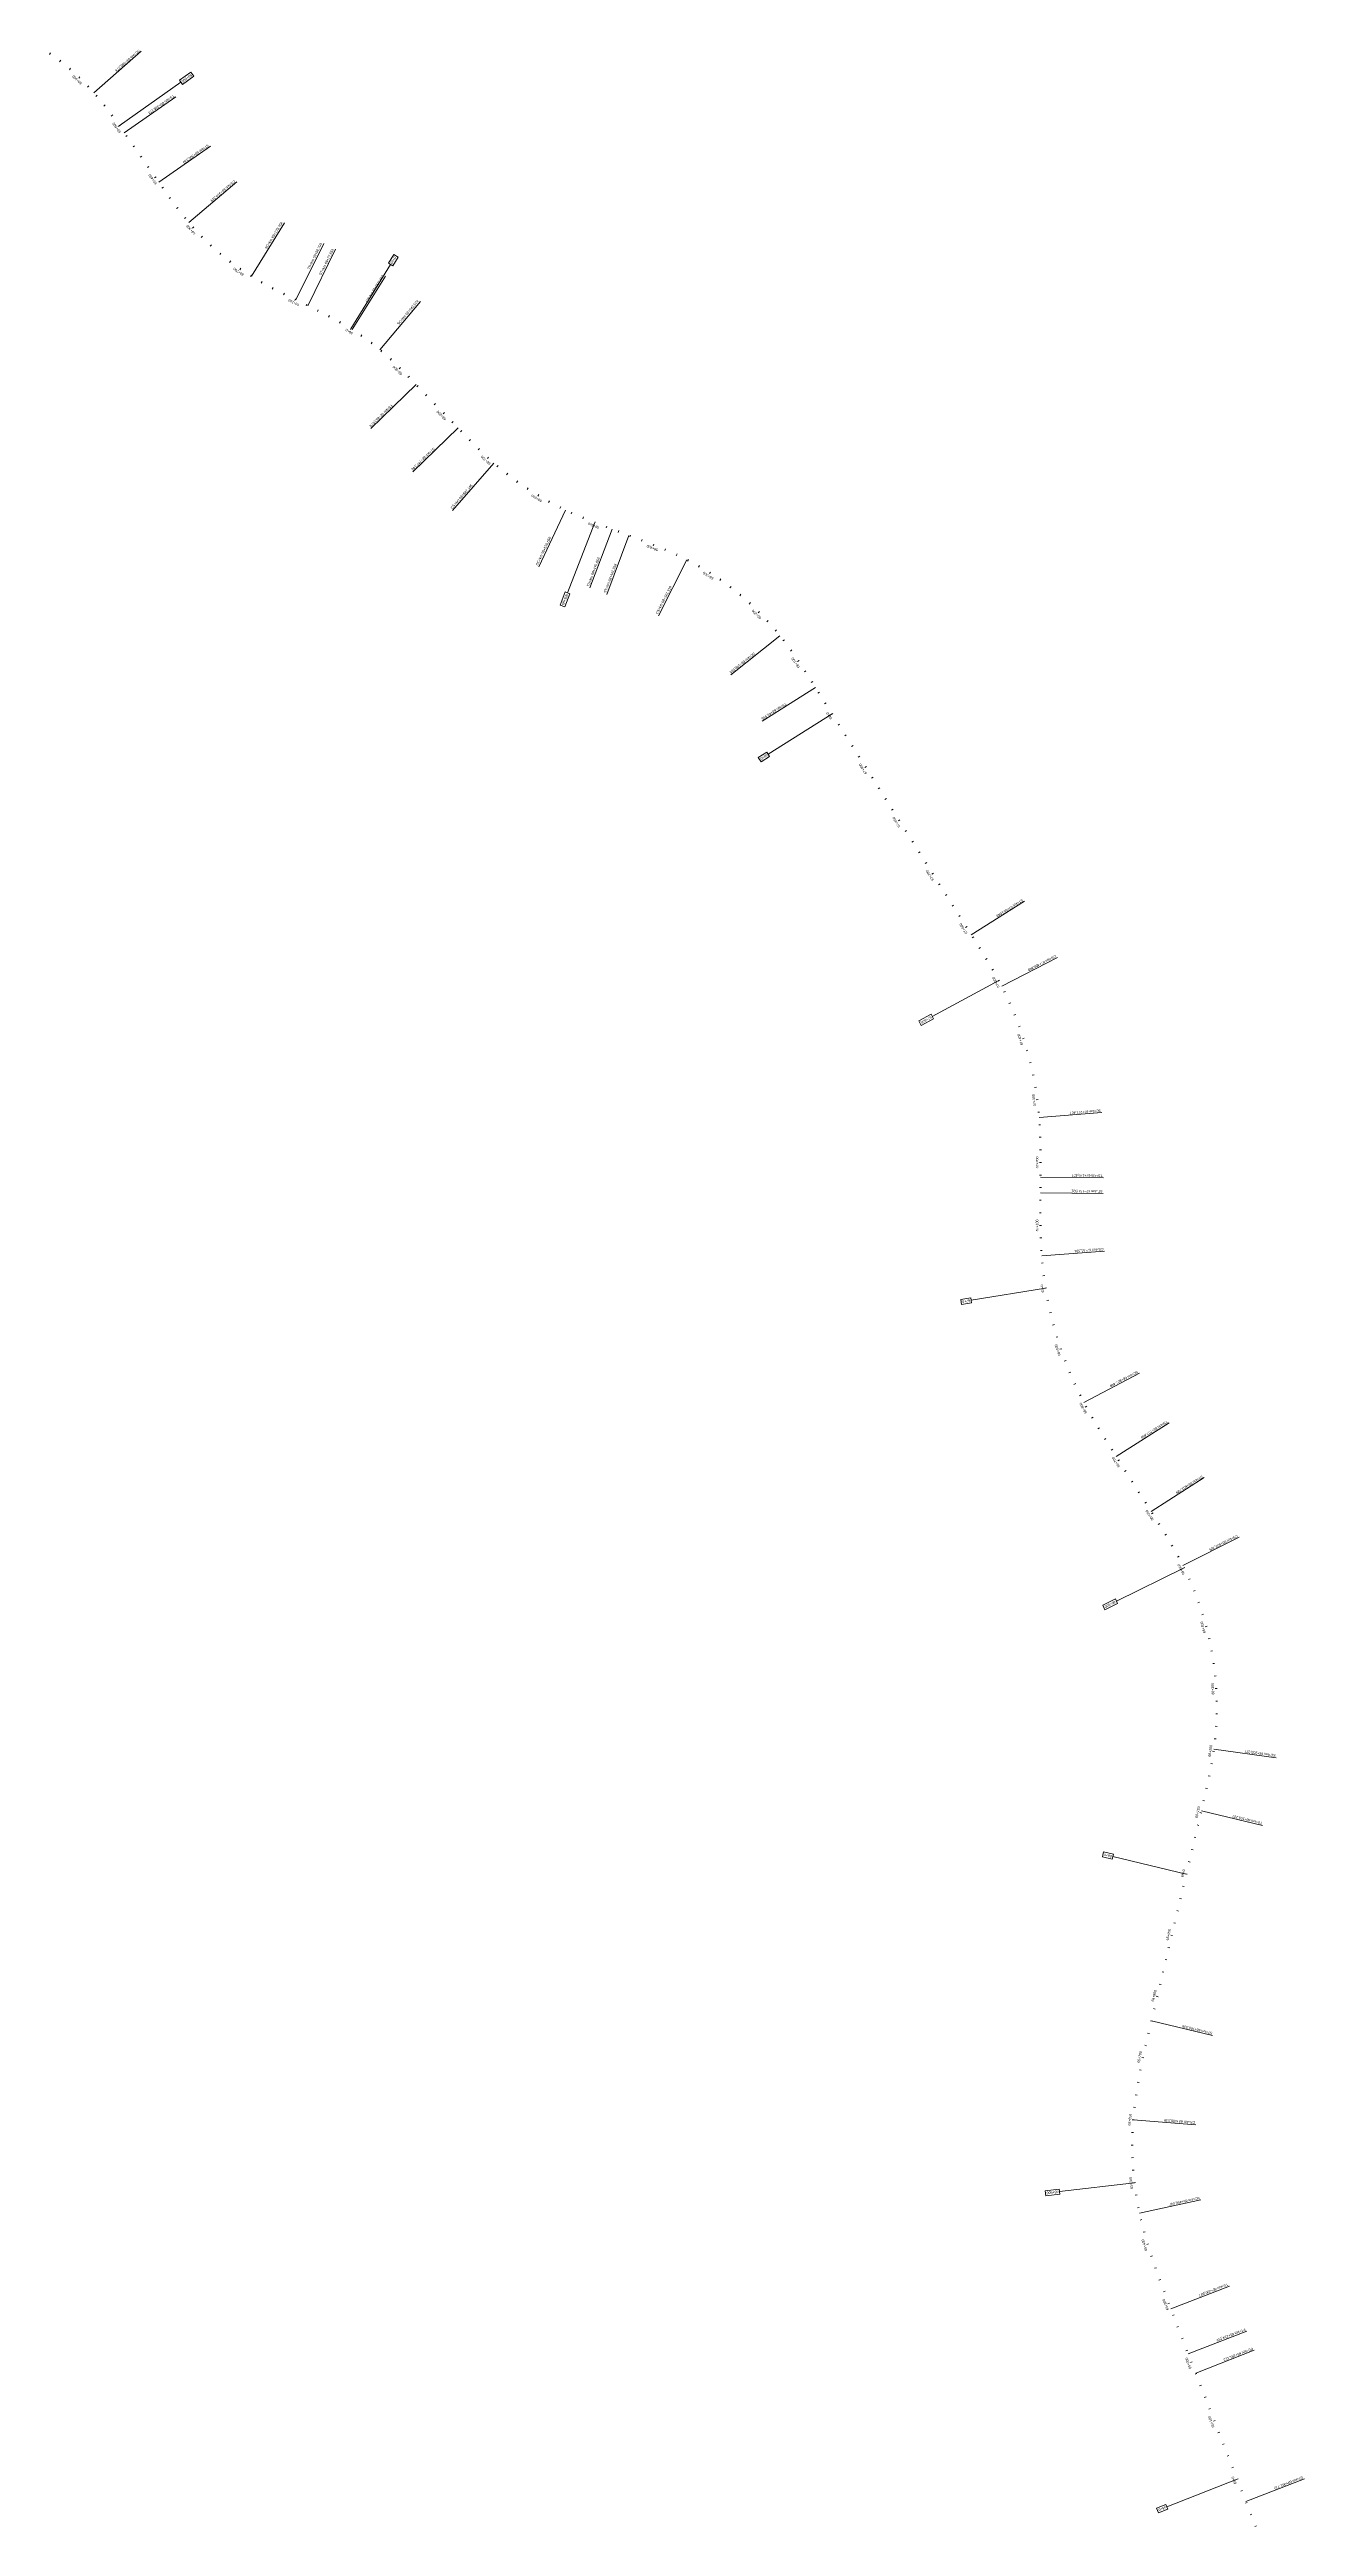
# Model space of a CAD drawing. Header units: metres. Extents: x 286368 to 330619, y 7396693 to 7466163.
# Drawn here: x 303302 to 305298, y 7436765 to 7440702 of the extents above; entities that cross this region are included whole.
import ezdxf

# ---------------------------------------------------------------- set-up
doc = ezdxf.new("R2010")
doc.units = ezdxf.units.M
doc.header["$MEASUREMENT"] = 0
for name, color, linetype, lineweight in [('U-HZ-ESTACAS', 3, 'Continuous', 30), ('U-HZ-KM', 1, 'Continuous', 20), ('U-HZ-NOTAVEIS', 2, 'Continuous', 30)]:
    doc.layers.add(name, color=color, linetype=linetype, lineweight=lineweight)
doc.layers.add('U-HZ-TRAÇO', color=3, linetype='TIC_LINE')
doc.styles.add('ARIAL', font='arial.ttf')
doc.styles.get("Standard").update_dxf_attribs({"font": 'arial.ttf'})
doc.linetypes.add('TIC_LINE', pattern='A,3.5,-0.25,["TIC",Standard,S=0.175,R=0,X=-0.05,Y=-0.1],-0.5', length=4.25)

# ---------------------------------------------------------------- blocks, each defined once
blk = doc.blocks.new('AeccTick (TIC)')
at = {"layer": 'U-HZ-TRAÇO', "lineweight": -2}
blk.add_line((0, 0.75), (0, -0.75), dxfattribs=at)

msp = doc.modelspace()

# ---------------------------------------------------------------- linework, layer by layer
at = {"layer": 'U-HZ-KM', "linetype": 'Continuous', "lineweight": 0}
for p, q in [((303413.2, 7440580.8), (303511.3, 7440649.9)), ((303527.2, 7440666.1), (303509, 7440653.2)), ((303509, 7440653.2), (303513.6, 7440646.6)), ((303513.6, 7440646.6), (303531.9, 7440659.5)), ((303531.9, 7440659.5), (303527.2, 7440666.1)), ((303781.5, 7440258.2), (303844.6, 7440360.3)), ((303849.6, 7440376.2), (303841.1, 7440362.5)), ((303841.1, 7440362.5), (303848, 7440358.2)), ((303848, 7440358.2), (303856.5, 7440371.9)), ((303856.5, 7440371.9), (303849.6, 7440376.2)), ((304169.5, 7439950.2), (304126, 7439838.4)), ((304122.2, 7439839.9), (304114.1, 7439819.1)), ((304114.1, 7439819.1), (304121.7, 7439816.1)), ((304121.7, 7439816.1), (304129.8, 7439836.9)), ((304129.8, 7439836.9), (304122.2, 7439839.9)), ((304546.8, 7439646), (304445.3, 7439582)), ((304443.1, 7439585.4), (304429.5, 7439576.8)), ((304429.5, 7439576.8), (304433.8, 7439569.9)), ((304433.8, 7439569.9), (304447.4, 7439578.5)), ((304447.4, 7439578.5), (304443.1, 7439585.4)), ((304811.8, 7439222.1), (304706.2, 7439165.2)), ((304704.3, 7439168.7), (304684.6, 7439158.1)), ((304684.6, 7439158.1), (304688.4, 7439151)), ((304688.4, 7439151), (304708.1, 7439161.6)), ((304708.1, 7439161.6), (304704.3, 7439168.7)), ((304767.3, 7438718.1), (304751.4, 7438715.5)), ((304751.4, 7438715.5), (304752.7, 7438707.5)), ((304752.7, 7438707.5), (304768.6, 7438710.1)), ((304768.6, 7438710.1), (304767.3, 7438718.1)), ((304886.4, 7438733.5), (304767.9, 7438714.1)), ((305106.6, 7438288.9), (304999.1, 7438235.7)), ((304997.3, 7438239.3), (304977.3, 7438229.4)), ((304977.3, 7438229.4), (304980.8, 7438222.2)), ((304980.8, 7438222.2), (305000.9, 7438232.1)), ((305000.9, 7438232.1), (304997.3, 7438239.3)), ((304978.7, 7437837.4), (304976.8, 7437829.5)), ((304994.4, 7437833.7), (304978.7, 7437837.4)), ((304992.5, 7437825.8), (304994.4, 7437833.7)), ((304976.8, 7437829.5), (304992.5, 7437825.8)), ((305110.2, 7437802), (304993.4, 7437829.8)), ((304908, 7437301.4), (304885.9, 7437298.8)), ((304885.9, 7437298.8), (304886.8, 7437290.8)), ((304886.8, 7437290.8), (304909, 7437293.4)), ((304909, 7437293.4), (304908, 7437301.4)), ((305027.7, 7437311.5), (304908.5, 7437297.4)), ((305191.1, 7436840.1), (305079.3, 7436796.4)), ((305077.8, 7436800.2), (305062.8, 7436794.3)), ((305062.8, 7436794.3), (305065.8, 7436786.8)), ((305065.8, 7436786.8), (305080.8, 7436792.6)), ((305080.8, 7436792.6), (305077.8, 7436800.2))]:
    msp.add_line(p, q, dxfattribs=at)
at = {"layer": 'U-HZ-NOTAVEIS', "color": 1, "linetype": 'Continuous', "lineweight": 0}
for p, q in [((303372.9, 7440633.4), (303448.2, 7440699.2)), ((303421.1, 7440569.6), (303503, 7440626.9)), ((303476.1, 7440491), (303558, 7440548.3)), ((303524, 7440426.9), (303600.1, 7440491.7)), ((303623.5, 7440341.6), (303676, 7440426.7)), ((303694.1, 7440304), (303738.3, 7440393.8)), ((303713, 7440294.7), (303757.1, 7440384.5)), ((303783.5, 7440257), (303836.6, 7440341.8)), ((303827.6, 7440224.9), (303892, 7440301.5)), ((303885.2, 7440169.4), (303813.3, 7440099.8)), ((303951.9, 7440100.5), (303880.1, 7440030.9)), ((304009.1, 7440044.6), (303943.2, 7439969.4)), ((304122.9, 7439970), (304080.2, 7439879.6)), ((304196.9, 7439939.8), (304161.7, 7439846.2)), ((304223.8, 7439929.7), (304188.6, 7439836.1)), ((304316, 7439891), (304270.7, 7439801.9)), ((304463.9, 7439770.4), (304385.7, 7439708.1)), ((304520.3, 7439687.9), (304435.7, 7439634.6)), ((304768.2, 7439294.8), (304852.8, 7439348.2)), ((304816.6, 7439213.1), (304905.4, 7439259)), ((304876.2, 7439004.4), (304975.8, 7439012.4)), ((304878.3, 7438909.5), (304978.3, 7438908.8)), ((304878.1, 7438884.6), (304978.1, 7438884)), ((304880.2, 7438784.7), (304979.9, 7438792.3)), ((304947.2, 7438551.7), (305035.8, 7438598.2)), ((304998.5, 7438465.9), (305082.9, 7438519.5)), ((305054.1, 7438378.4), (305138.5, 7438432.1)), ((305104.9, 7438292.3), (305194.2, 7438337.3)), ((305154, 7438000.3), (305253.1, 7437987)), ((305134.1, 7437902.4), (305231.4, 7437879.2)), ((305054.6, 7437568.5), (305151.9, 7437545.4)), ((305025.7, 7437411.3), (305125.4, 7437403.5)), ((305035.7, 7437263.1), (305133.5, 7437284.3)), ((305085.5, 7437111.2), (305178.8, 7437147.2)), ((305113.1, 7437039.6), (305206.4, 7437075.6)), ((305125.1, 7437008.8), (305218.2, 7437045.2)), ((305205, 7436804.5), (305298.1, 7436840.9))]:
    msp.add_line(p, q, dxfattribs=at)

# ---------------------------------------------------------------- block references
at = {"layer": 'U-HZ-TRAÇO', "linetype": 'TIC_LINE', "lineweight": 20}
for p, xscale, yscale, zscale, rotation in [((303303, 7440695.4), 2, 2, 2, 145.6532513055859), ((303319.2, 7440683.7), 2, 2, 2, 142.5561821427447), ((303334.8, 7440671.1), 2, 2, 2, 139.4591129798628), ((303363.7, 7440643.5), 2, 2, 2, 133.2649746540945), ((303377, 7440628.6), 2, 2, 2, 130.2206977516496), ((303389.6, 7440613.1), 2, 2, 2, 127.773537982895), ((303401.6, 7440597.1), 2, 2, 2, 126.0840415120818), ((303424.7, 7440564.4), 2, 2, 2, 124.9833460316559), ((303436.2, 7440548), 2, 2, 2, 124.9833460316559), ((303447.6, 7440531.6), 2, 2, 2, 124.9833460316559), ((303459.1, 7440515.3), 2, 2, 2, 124.9833460316559), ((303482, 7440482.5), 2, 2, 2, 125.074492532349), ((303493.6, 7440466.2), 2, 2, 2, 125.7680804616975), ((303505.5, 7440450.1), 1.999999999999999, 1.999999999999999, 1.999999999999999, 127.1422817143336), ((303517.8, 7440434.3), 2, 2, 2, 129.1896400739566), ((303544.5, 7440404.5), 2, 2, 2, 134.5527793294695), ((303558.8, 7440390.6), 2, 2, 2, 137.2811497825513), ((303573.9, 7440377.4), 2, 2, 2, 140.0095202355382), ((303589.5, 7440364.9), 2, 2, 2, 142.7378906884901), ((303622.4, 7440342.3), 2, 2, 2, 148.1946315945187), ((303639.6, 7440332.1), 2, 2, 2, 150.6039012193274), ((303657.2, 7440322.6), 2, 2, 2, 152.3485199281733), ((303675, 7440313.5), 2, 2, 2, 153.4153814042241), ((303710.9, 7440295.8), 2, 2, 2, 153.8020634883234), ((303728.8, 7440286.9), 2, 2, 2, 153.5157320335809), ((303746.7, 7440277.9), 2, 2, 2, 152.5002218383183), ((303764.3, 7440268.4), 2, 2, 2, 150.7540452909419), ((303798.3, 7440247.3), 2, 2, 2, 145.3638598912035), ((303814.4, 7440235.5), 2, 2, 2, 142.4256147879317), ((303829.9, 7440222.9), 2, 2, 2, 139.5028449920339), ((303844.9, 7440209.6), 2, 2, 2, 137.0663566594617), ((303873.4, 7440181.6), 2, 2, 2, 134.3582105086826), ((303887.3, 7440167.2), 2, 2, 2, 134.0951709301052), ((303901.2, 7440152.8), 2, 2, 2, 134.0951709301052), ((303915.1, 7440138.5), 2, 2, 2, 134.0951709301052), ((303943, 7440109.8), 2, 2, 2, 134.0951709301052), ((303956.9, 7440095.4), 2, 2, 2, 134.1324941711264), ((303970.9, 7440081.1), 2, 2, 2, 134.6337012056632), ((303985, 7440067), 2, 2, 2, 135.7189139480869), ((304014.5, 7440039.9), 2, 2, 2, 139.5914930674871), ((304030, 7440027.3), 2, 2, 2, 141.930096312936), ((304046, 7440015.3), 1.999999999999999, 1.999999999999999, 1.999999999999999, 144.2686995583015), ((304062.5, 7440003.9), 2, 2, 2, 146.607302803734), ((304096.7, 7439983.3), 2, 2, 2, 151.2845092946034), ((304114.5, 7439974.1), 2, 2, 2, 153.623112540037), ((304132.5, 7439965.5), 2, 2, 2, 155.8692439547881), ((304150.9, 7439957.7), 2, 2, 2, 157.5979114423362), ((304188.2, 7439943.1), 2, 2, 2, 159.3125986946635), ((304206.9, 7439936), 1.999999999999999, 1.999999999999999, 1.999999999999999, 159.3764067672763), ((304225.6, 7439929), 2, 2, 2, 159.3740625886873), ((304244.3, 7439921.9), 2, 2, 2, 159.0705545971007), ((304281.5, 7439907.1), 2, 2, 2, 156.9379951952186), ((304299.7, 7439898.9), 2, 2, 2, 155.1168343133491), ((304317.7, 7439890.2), 2, 2, 2, 152.8072886131249), ((304335.3, 7439880.6), 2, 2, 2, 150.2608095236615), ((304369.1, 7439859.3), 2, 2, 2, 145.1678513447243), ((304385.2, 7439847.5), 2, 2, 2, 142.6213722552409), ((304400.9, 7439835), 2, 2, 2, 140.074893165773), ((304415.9, 7439821.8), 2, 2, 2, 137.5284140763491), ((304444.2, 7439793.6), 2, 2, 2, 132.4354558973625), ((304457.3, 7439778.5), 1.999999999999999, 1.999999999999999, 1.999999999999999, 129.8889768079102), ((304469.8, 7439762.9), 2, 2, 2, 127.419819591804), ((304481.7, 7439746.8), 2, 2, 2, 125.3899393511001), ((304504, 7439713.6), 2, 2, 2, 122.8279099587361), ((304514.8, 7439696.7), 2, 2, 2, 122.3083438544255), ((304525.4, 7439679.8), 2, 2, 2, 122.2394260365186), ((304536.1, 7439662.9), 2, 2, 2, 122.2394260365186), ((304557.5, 7439629.1), 2, 2, 2, 122.2394260365186), ((304568.1, 7439612.1), 2, 2, 2, 122.2394260365186), ((304578.8, 7439595.2), 2, 2, 2, 122.2394260365186), ((304589.5, 7439578.3), 2, 2, 2, 122.2394260365186), ((304610.8, 7439544.5), 2, 2, 2, 122.2394260365186), ((304621.5, 7439527.6), 2, 2, 2, 122.2394260365186), ((304632.1, 7439510.6), 2, 2, 2, 122.2394260365186), ((304642.8, 7439493.7), 2, 2, 2, 122.2394260365186), ((304664.1, 7439459.9), 2, 2, 2, 122.2394260365186), ((304674.8, 7439443), 2, 2, 2, 122.2394260365186), ((304685.5, 7439426.1), 2, 2, 2, 122.2394260365186), ((304696.2, 7439409.1), 2, 2, 2, 122.2394260365186), ((304717.5, 7439375.3), 2, 2, 2, 122.2394260365186), ((304728.2, 7439358.4), 2, 2, 2, 122.2394260365186), ((304738.8, 7439341.5), 2, 2, 2, 122.2394260365186), ((304749.5, 7439324.6), 2, 2, 2, 122.2394260365186), ((304770.8, 7439290.7), 2, 2, 2, 122.226536229482), ((304781.5, 7439273.8), 2, 2, 2, 121.9008910604243), ((304791.9, 7439256.7), 2, 2, 2, 121.1368231316479), ((304802.1, 7439239.5), 2, 2, 2, 119.9356861261407), ((304821, 7439204.3), 1.999999999999999, 1.999999999999999, 1.999999999999999, 116.2847177195177), ((304829.5, 7439186.2), 2, 2, 2, 114.201234828175), ((304837.4, 7439167.8), 2, 2, 2, 112.1177519367501), ((304844.6, 7439149.2), 2, 2, 2, 110.0342690453779), ((304856.9, 7439111.1), 2, 2, 2, 105.8673032625973), ((304862, 7439091.8), 2, 2, 2, 103.7838203711759), ((304866.5, 7439072.3), 1.999999999999999, 1.999999999999999, 1.999999999999999, 101.7003374797828), ((304870.2, 7439052.6), 2, 2, 2, 99.61685458840486), ((304875.4, 7439013), 2, 2, 2, 95.44988880562764), ((304876.9, 7438993), 2, 2, 2, 93.44819397100814), ((304877.9, 7438973.1), 1.999999999999999, 1.999999999999999, 1.999999999999999, 91.84153025561783), ((304878.3, 7438953.1), 2, 2, 2, 90.66775186916848), ((304878.3, 7438913.1), 1.999999999999999, 1.999999999999999, 1.999999999999999, 89.63309348747077), ((304878, 7438873.1), 2, 2, 2, 89.69016541247133), ((304878.2, 7438893.1), 1.999999999999999, 1.999999999999999, 1.999999999999999, 89.62601648021749), ((304878, 7438853.1), 2, 2, 2, 90.10250726756529), ((304878.7, 7438813.1), 2, 2, 2, 92.07078273400215), ((304879.6, 7438793.1), 2, 2, 2, 93.62104542097973), ((304881.2, 7438773.2), 2, 2, 2, 95.48997096802967), ((304883.5, 7438753.3), 2, 2, 2, 97.39983028511806), ((304889.9, 7438713.8), 2, 2, 2, 101.2195489193612), ((304894.1, 7438694.3), 2, 2, 2, 103.1294082364544), ((304899, 7438674.9), 2, 2, 2, 105.0392675535315), ((304904.5, 7438655.6), 2, 2, 2, 106.9491268706465), ((304917.5, 7438617.8), 2, 2, 2, 110.7688455049055), ((304924.9, 7438599.2), 2, 2, 2, 112.6787048220098), ((304932.9, 7438580.9), 2, 2, 2, 114.5885641391372), ((304941.5, 7438562.9), 2, 2, 2, 116.4984234562072), ((304960.5, 7438527.6), 2, 2, 2, 119.9434253232629), ((304970.6, 7438510.4), 2, 2, 2, 121.1358705725037), ((304981.1, 7438493.4), 2, 2, 2, 121.9481945056778), ((304991.8, 7438476.5), 2, 2, 2, 122.3788768411332), ((305013.2, 7438442.7), 2, 2, 2, 122.4540975197418), ((305024, 7438425.8), 2, 2, 2, 122.4540975197418), ((305034.7, 7438409), 2, 2, 2, 122.4540975197418), ((305045.4, 7438392.1), 2, 2, 2, 122.4540975197418), ((305066.9, 7438358.3), 2, 2, 2, 122.1298511758776), ((305077.4, 7438341.3), 1.999999999999999, 1.999999999999999, 1.999999999999999, 121.355669451582), ((305087.6, 7438324.1), 2, 2, 2, 120.1247516368567), ((305097.4, 7438306.7), 2, 2, 2, 118.442094307558), ((305115.1, 7438270.8), 2, 2, 2, 114.0287307458976), ((305122.9, 7438252.4), 2, 2, 2, 111.7368995653865), ((305129.9, 7438233.7), 2, 2, 2, 109.4450683848216), ((305136.2, 7438214.7), 2, 2, 2, 107.1532372042737), ((305146.5, 7438176), 2, 2, 2, 102.5695748432357), ((305150.4, 7438156.4), 2, 2, 2, 100.2777436627696), ((305153.6, 7438136.7), 2, 2, 2, 97.98591248221406), ((305156, 7438116.8), 2, 2, 2, 95.69408130169447), ((305158.4, 7438076.9), 1.999999999999999, 1.999999999999999, 1.999999999999999, 91.11041894070199), ((305157.5, 7438036.9), 2, 2, 2, 86.52675657963874), ((305158.4, 7438056.9), 2, 2, 2, 88.81858776016793), ((305155.9, 7438017), 1.999999999999999, 1.999999999999999, 1.999999999999999, 84.23492539914447), ((305146.6, 7437957.8), 2, 2, 2, 78.45928463494688), ((305150.4, 7437977.4), 2, 2, 2, 79.98439239885484), ((305137.9, 7437918.7), 2, 2, 2, 76.77476318311439), ((305142.4, 7437938.2), 2, 2, 2, 77.38827665586729), ((305128.7, 7437879.8), 2, 2, 2, 76.61357466469184), ((305119.4, 7437840.9), 2, 2, 2, 76.61357466469184), ((305124.1, 7437860.3), 2, 2, 2, 76.61357466469184), ((305114.8, 7437821.4), 2, 2, 2, 76.61357466469184), ((305100.9, 7437763.1), 2, 2, 2, 76.61357466469184), ((305105.5, 7437782.5), 2, 2, 2, 76.61357466469184), ((305091.6, 7437724.1), 2, 2, 2, 76.61357466469184), ((305096.3, 7437743.6), 2, 2, 2, 76.61357466469184), ((305082.4, 7437685.2), 2, 2, 2, 76.61357466469184), ((305073.1, 7437646.3), 2, 2, 2, 76.61357466469184), ((305077.8, 7437665.8), 2, 2, 2, 76.61357466469184), ((305068.5, 7437626.9), 2, 2, 2, 76.61357466469184), ((305054.6, 7437568.5), 1.999999999999999, 1.999999999999999, 1.999999999999999, 76.61357519443737), ((305059.2, 7437587.9), 2, 2, 2, 76.61357466469184), ((305045.5, 7437529.5), 2, 2, 2, 77.17636055102015), ((305050, 7437549), 2, 2, 2, 76.75455106573145), ((305037.1, 7437490.4), 1.999999999999999, 1.999999999999999, 1.999999999999999, 78.86080508021769), ((305030.3, 7437451), 2, 2, 2, 81.6514893583483), ((305033.5, 7437470.8), 1.999999999999999, 1.999999999999999, 1.999999999999999, 80.120053575887), ((305027.7, 7437431.2), 2, 2, 2, 83.44624165894415), ((305024.2, 7437371.3), 2, 2, 2, 89.98419496570635), ((305024.6, 7437391.3), 2, 2, 2, 87.73730165151413), ((305024.5, 7437351.3), 2, 2, 2, 92.23108827996828), ((305025.7, 7437331.4), 2, 2, 2, 94.47798159418464), ((305030.4, 7437291.7), 2, 2, 2, 98.97176822267134), ((305033.9, 7437272), 2, 2, 2, 101.2186615368858), ((305038.2, 7437252.4), 2, 2, 2, 103.3840616055936), ((305043.1, 7437233.1), 2, 2, 2, 105.2932518274399), ((305054.8, 7437194.8), 2, 2, 2, 108.327490682457), ((305061.2, 7437175.9), 2, 2, 2, 109.4349019971665), ((305068, 7437157.1), 2, 2, 2, 110.2635245212462), ((305075.1, 7437138.3), 2, 2, 2, 110.8118552953784), ((305089.4, 7437101), 2, 2, 2, 111.1081869957505), ((305096.6, 7437082.3), 2, 2, 2, 111.1081869957505), ((305103.8, 7437063.7), 2, 2, 2, 111.1081869957505), ((305111, 7437045), 2, 2, 2, 111.1081869957505), ((305125.5, 7437007.7), 2, 2, 2, 111.3609989594507), ((305132.8, 7436989.1), 2, 2, 2, 111.3609989594507), ((305140.1, 7436970.5), 2, 2, 2, 111.3609989594507), ((305147.4, 7436951.9), 2, 2, 2, 111.3609989594507), ((305161.9, 7436914.6), 2, 2, 2, 111.3609989594507), ((305169.2, 7436896), 2, 2, 2, 111.3609989594507), ((305176.5, 7436877.4), 2, 2, 2, 111.3609989594507), ((305183.8, 7436858.7), 2, 2, 2, 111.3609989594507), ((305198.4, 7436821.5), 2, 2, 2, 111.3609989594507), ((305205.6, 7436802.8), 1.999999999999999, 1.999999999999999, 1.999999999999999, 111.3618019344231), ((305212.9, 7436784.2), 2, 2, 2, 111.4822437597967), ((305220.3, 7436765.6), 1.999999999999999, 1.999999999999999, 1.999999999999999, 111.8073133691456)]:
    msp.add_blockref('AeccTick (TIC)', p, dxfattribs=dict(at, xscale=xscale, yscale=yscale, zscale=zscale, rotation=rotation))
at = {"layer": 'U-HZ-TRAÇO', "linetype": 'Continuous', "lineweight": 20}
for p, xscale, yscale, zscale, rotation in [((303349.6, 7440657.7), 2, 2, 2, 136.3620438170121), ((303413.2, 7440580.8), 1.999999999999999, 1.999999999999999, 1.999999999999999, 125.165710747481), ((303470.6, 7440498.9), 2, 2, 2, 124.9833460316559), ((303530.8, 7440419.1), 2, 2, 2, 131.8244088765023), ((303605.7, 7440353.2), 1.999999999999999, 1.999999999999999, 1.999999999999999, 145.4662611414989), ((303693, 7440304.6), 2, 2, 2, 153.8006305982261), ((303781.5, 7440258.2), 1.999999999999999, 1.999999999999999, 1.999999999999999, 148.2917807013453), ((303859.3, 7440195.7), 2, 2, 2, 135.3468198150515), ((303929.1, 7440124.1), 2, 2, 2, 134.0951709301052), ((303999.6, 7440053.2), 2, 2, 2, 137.3843513431204), ((304079.4, 7439993.3), 1.999999999999999, 1.999999999999999, 1.999999999999999, 148.9459060491677), ((304169.5, 7439950.2), 2, 2, 2, 158.7471637088466), ((304263, 7439914.7), 1.999999999999999, 1.999999999999999, 1.999999999999999, 158.2579688360027), ((304352.4, 7439870.3), 2, 2, 2, 147.7143304341844), ((304430.4, 7439808), 2, 2, 2, 134.9819349868744), ((304493, 7439730.3), 1.999999999999999, 1.999999999999999, 1.999999999999999, 123.8561511957956), ((304546.8, 7439646), 2, 2, 2, 122.2394260365186), ((304600.1, 7439561.4), 2, 2, 2, 122.2394260365186), ((304653.5, 7439476.8), 2, 2, 2, 122.2394260365186), ((304706.8, 7439392.2), 2, 2, 2, 122.2394260365186), ((304760.2, 7439307.6), 2, 2, 2, 122.2394260365186), ((304811.8, 7439222.1), 2, 2, 2, 118.3021066920329), ((304851.1, 7439130.2), 1.999999999999999, 1.999999999999999, 1.999999999999999, 107.9507861539663), ((304873.1, 7439032.8), 1.999999999999999, 1.999999999999999, 1.999999999999999, 97.53337169694686), ((304878.4, 7438933.1), 2, 2, 2, 89.93119592239694), ((304878.1, 7438833.1), 2, 2, 2, 90.89652281470897), ((304886.4, 7438733.5), 2, 2, 2, 99.30968960224125), ((304910.7, 7438636.6), 2, 2, 2, 108.8589861877915), ((304950.7, 7438545.1), 2, 2, 2, 118.3752898839584), ((305002.5, 7438459.6), 2, 2, 2, 122.4540975197418), ((305056.2, 7438375.2), 1.999999999999999, 1.999999999999999, 1.999999999999999, 122.4458709474455), ((305106.6, 7438288.9), 2, 2, 2, 116.3205619264263), ((305141.7, 7438195.5), 2, 2, 2, 104.8614060237777), ((305157.6, 7438096.9), 1.999999999999999, 1.999999999999999, 1.999999999999999, 93.40225012117955), ((305153.5, 7437997.2), 2, 2, 2, 81.95443606649418), ((305133.3, 7437899.3), 2, 2, 2, 76.61357466469184), ((305110.2, 7437802), 2, 2, 2, 76.61357466469184), ((305087, 7437704.7), 2, 2, 2, 76.61357466469184), ((305063.9, 7437607.4), 2, 2, 2, 76.61357466469184), ((305041.1, 7437510), 2, 2, 2, 77.87876005653646), ((305025.7, 7437411.3), 2, 2, 2, 85.49040833721088), ((305027.7, 7437311.5), 2, 2, 2, 96.72487490844684), ((305048.7, 7437213.8), 1.999999999999999, 1.999999999999999, 1.999999999999999, 106.9447449182418), ((305082.2, 7437119.7), 2, 2, 2, 111.0794138715375), ((305118.2, 7437026.4), 2, 2, 2, 111.2167856124455), ((305154.6, 7436933.2), 2, 2, 2, 111.3609989594507), ((305191.1, 7436840.1), 2, 2, 2, 111.3609989594507)]:
    msp.add_blockref('AeccTick (TIC)', p, dxfattribs=dict(at, xscale=xscale, yscale=yscale, zscale=zscale, rotation=rotation))

# ---------------------------------------------------------------- texts
at = {"layer": 'U-HZ-ESTACAS', "style": 'ARIAL'}
for s, rotation, p in [('69+600', 136.362, (303354.1, 7440648.8)), ('69+500', 125.1657, (303415.9, 7440571.2)), ('69+400', 124.9833, (303473.2, 7440489.3)), ('69+300', 131.8244, (303534.6, 7440409.9)), ('69+200', 145.4663, (303611.5, 7440345.1)), ('69+100', 153.8006, (303699.9, 7440297.5)), ('69+0', 148.2918, (303785.1, 7440252.1)), ('68+900', 135.3468, (303863.6, 7440186.8)), ('68+800', 134.0952, (303933.2, 7440115.1)), ('68+700', 137.3844, (304004.2, 7440044.4)), ('68+600', 148.9459, (304085.7, 7439985.6)), ('68+500', 158.7472, (304177, 7439943.7)), ('68+400', 158.258, (304270.4, 7439908.1)), ('68+300', 147.7143, (304358.6, 7439862.5)), ('68+200', 134.9819, (304434.6, 7439799)), ('68+100', 123.8562, (304495.5, 7439720.7)), ('68+0', 122.2394, (304547.3, 7439638.9)), ('67+900', 122.2394, (304602.3, 7439551.7)), ('67+800', 122.2394, (304655.7, 7439467.1)), ('67+700', 122.2394, (304709, 7439382.5)), ('67+600', 122.2394, (304762.3, 7439297.9)), ('67+500', 118.3021, (304813.3, 7439212.2)), ('67+400', 107.9508, (304850.8, 7439120.3)), ('67+300', 97.5334, (304871.1, 7439023.1)), ('67+200', 89.9312, (304875, 7438923.7)), ('67+100', 90.8965, (304875, 7438823.6)), ('67+0', 99.3097, (304884.1, 7438726.8)), ('66+900', 108.859, (304910.5, 7438626.7)), ('66+800', 118.3753, (304952.2, 7438535.3)), ('66+700', 122.4541, (305004.7, 7438449.9)), ('66+600', 122.4459, (305058.4, 7438365.5)), ('66+500', 116.3206, (305107.8, 7438279)), ('66+400', 104.8614, (305140.9, 7438185.6)), ('66+300', 93.4023, (305154.8, 7438087.3)), ('66+200', 81.9544, (305148.9, 7437988.3)), ('66+100', 76.6136, (305127.9, 7437890.9)), ('66+0', 76.6136, (305105.5, 7437796.6)), ('65+900', 76.6136, (305081.6, 7437696.3)), ('65+800', 76.6136, (305058.5, 7437599.1)), ('65+700', 77.8788, (305035.9, 7437501.6)), ('65+600', 85.4904, (305021.7, 7437402.2)), ('65+500', 96.7249, (305025.5, 7437301.8)), ('65+400', 106.9447, (305048.2, 7437203.9)), ('65+300', 111.0794, (305082.5, 7437109.7)), ('65+200', 111.2168, (305118.5, 7437016.4)), ('65+100', 111.361, (305155, 7436923.3)), ('65+0', 111.361, (305190.2, 7436833.1))]:
    msp.add_text(s, height=4, rotation=rotation, dxfattribs=at).set_placement(p)
at = {"layer": 'U-HZ-KM', "style": 'ARIAL'}
for s, rotation, p in [('69+500', 215.1657, (303527, 7440663.3)), ('69+0', 58.2918, (303847.2, 7440360.8)), ('68+500', 68.7472, (304120.4, 7439818.5)), ('68+0', 212.2394, (304442.7, 7439582.7)), ('67+500', 208.3021, (304703.7, 7439166.1)), ('67+0', 189.3097, (304765.9, 7438715.7)), ('66+500', 206.3206, (304996.6, 7438236.7)), ('66+0', 166.6136, (304992.1, 7437832.1)), ('65+500', 186.7249, (304906.5, 7437299.2)), ('65+0', 201.361, (305076.9, 7436797.6))]:
    msp.add_text(s, height=4, rotation=rotation, dxfattribs=at).set_placement(p)
at = {"layer": 'U-HZ-NOTAVEIS', "linetype": 'TIC_LINE', "lineweight": 20, "char_height": 4, "style": 'ARIAL'}
for s, insert, attachment_point, rotation in [('{\\C256;SC=km 69+566,273}', (303446.4, 7440699.3), 1, 221.1393), ('{\\C256;TS=km 69+486,273}', (303501.3, 7440627.2), 1, 214.9833), ('{\\C256;ST=km 69+390,339}', (303556.3, 7440548.6), 1, 214.9833), ('{\\C256;CS=km 69+310,339}', (303598.3, 7440491.9), 1, 220.4139), ('{\\C256;SC=km 69+178,704}', (303674.2, 7440426.3), 9, 58.3715), ('{\\C256;TS=km 69+98,704}', (303736.6, 7440393.2), 9, 63.8021), ('{\\C256;ST=km 69+77,659}', (303755.4, 7440383.9), 9, 63.8021), ('{\\C256;CS=km 68+997,659}', (303834.8, 7440341.4), 9, 57.9582), ('{\\C256;SC=km 68+943,074}', (303890.2, 7440301.3), 9, 49.939), ('{\\C256;TS=km 68+863,074}', (303813.4, 7440101.6), 3, 224.0952), ('{\\C256;ST=km 68+767,146}', (303880.1, 7440032.7), 3, 224.0952), ('{\\C256;CS=km 68+687,146}', (303943.1, 7439971.2), 7, 48.7559), ('{\\C256;SC=km 68+550,656}', (304079.6, 7439881.3), 7, 64.7157), ('{\\C256;TS=km 68+470,656}', (304161, 7439847.8), 7, 69.3764), ('{\\C256;ST=km 68+441,919}', (304187.9, 7439837.7), 7, 69.3764), ('{\\C256;CS=km 68+341,919}', (304270.1, 7439803.6), 7, 63.0516), ('{\\C256;SC=km 68+149,595}', (304385.9, 7439709.9), 3, 218.5642), ('{\\C256;TS=km 68+49,595}', (304436.1, 7439636.3), 3, 212.2394), ('{\\C256;ST=km 67+584,849}', (304851.1, 7439348.6), 1, 212.2394), ('{\\C256;CS=km 67+489,849}', (304903.7, 7439259.5), 1, 207.3107), ('{\\C256;SC=km 67+271,407}', (304974.5, 7439013.5), 1, 184.5548), ('{\\C256;TS=km 67+176,407}', (304977, 7438910.1), 1, 179.626), ('{\\C256;ST=km 67+151,591}', (304976.8, 7438885.3), 1, 179.626), ('{\\C256;CS=km 67+51,591}', (304978.6, 7438793.5), 1, 184.3831), ('{\\C256;SC=km 66+807,448}', (305034, 7438598.7), 1, 207.697), ('{\\C256;TS=km 66+707,448}', (305081.1, 7438519.9), 1, 212.4541), ('{\\C256;ST=km 66+603,789}', (305136.8, 7438432.5), 1, 212.4541), ('{\\C256;CS=km 66+503,789}', (305192.5, 7438337.9), 1, 206.7548), ('{\\C256;SC=km 66+203,227}', (305252, 7437988.4), 1, 172.3129), ('{\\C256;TS=km 66+103,227}', (305230.4, 7437880.8), 1, 166.6136), ('{\\C256;ST=km 65+760,039}', (305151, 7437546.9), 1, 166.6136), ('{\\C256;CS=km 65+600,039}', (305124.3, 7437404.8), 1, 175.486), ('{\\C256;SC=km 65+450,947}', (305132, 7437285.3), 1, 192.2357), ('{\\C256;TS=km 65+290,947}', (305177.1, 7437148), 1, 201.1082), ('{\\C256;PT=km 65+214,216}', (305204.8, 7437076.4), 1, 201.1082), ('{\\C256;PC=km 65+181,123}', (305216.6, 7437045.9), 1, 201.361), ('{\\C256;ST=km 64+961,772}', (305296.5, 7436841.6), 1, 201.361)]:
    msp.add_mtext(s, dxfattribs=dict(at, insert=insert, attachment_point=attachment_point, rotation=rotation))

doc.saveas('drawing.dxf')
